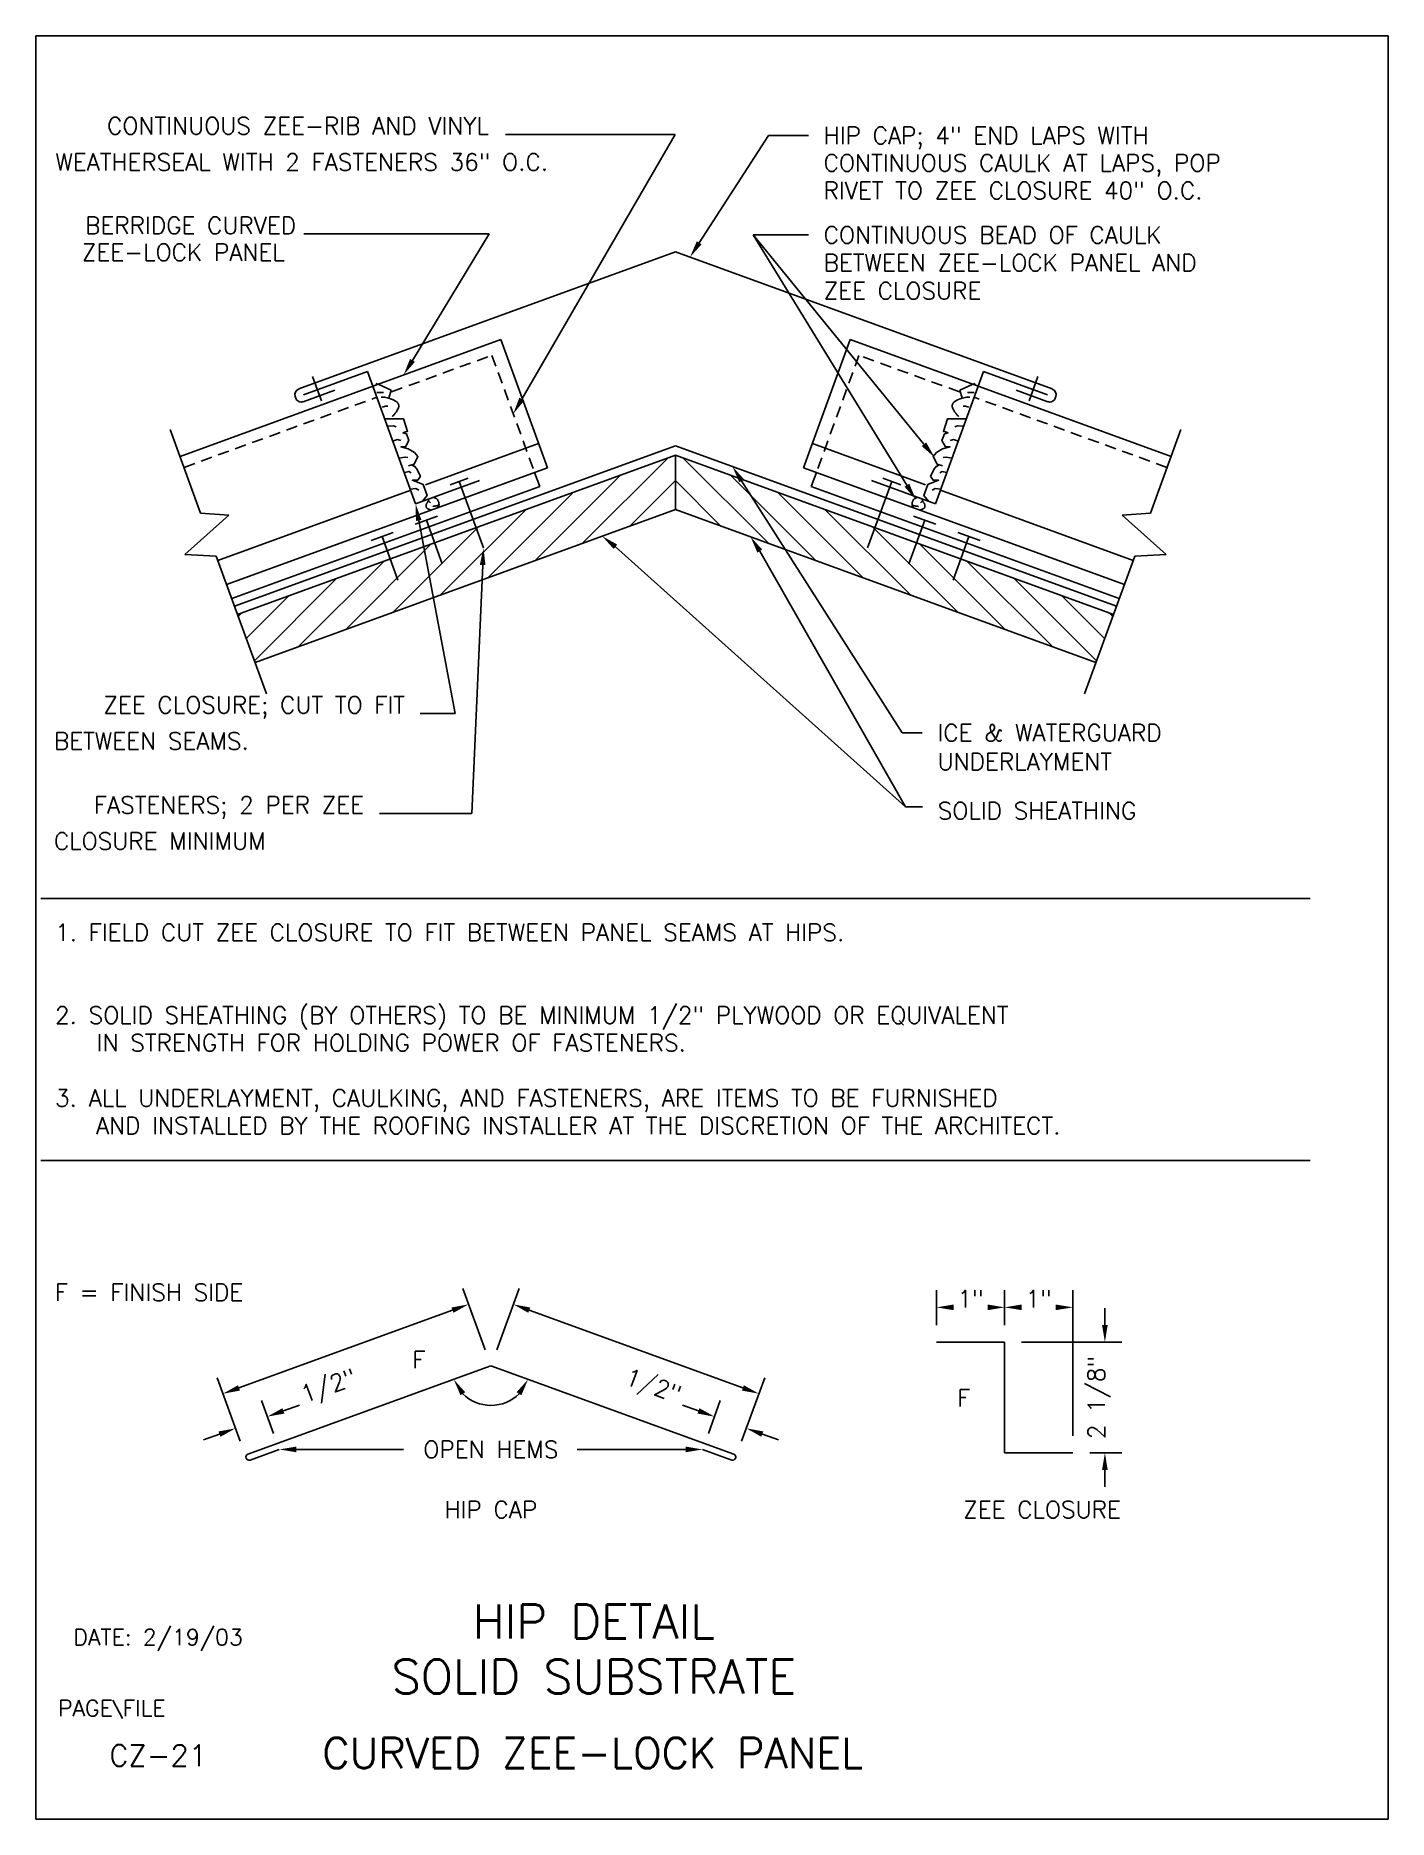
# Model space of a CAD drawing. Extents: x 0 to 19.9, y 0 to 26.2.
import ezdxf
from ezdxf.enums import TextEntityAlignment as Align

# ---------------------------------------------------------------- set-up
doc = ezdxf.new("R2010")
doc.units = 0
doc.header["$LTSCALE"] = 0.333325
doc.header["$MEASUREMENT"] = 0
doc.linetypes.add('HIDDENX2', pattern=[0.75, 0.5, -0.25])
doc.layers.get('0').update_dxf_attribs({"linetype": 'CONTINUOUS'})
for name, color, linetype in [('BORDER', 7, 'CONTINUOUS'), ('CMP-FLSH', 7, 'CONTINUOUS'), ('DIM-TXT', 7, 'CONTINUOUS'), ('STCTR', 7, 'CONTINUOUS')]:
    doc.layers.add(name, color=color, linetype=linetype)
doc.styles.add('ROMANS', font='romans', dxfattribs={"height": 0.25})

# ---------------------------------------------------------------- blocks, each defined once
blk = doc.blocks.new('*X0')
at = {"color": 0, "linetype": 'CONTINUOUS'}
for p, q in [((8.562, 18.726), (9.817, 19.981)), ((7.867, 18.473), (9.122, 19.728)), ((9.257, 18.979), (9.925, 19.648)), ((7.172, 18.221), (8.427, 19.475)), ((6.477, 17.968), (7.732, 19.223)), ((5.782, 17.715), (7.037, 18.97)), ((5.088, 17.462), (6.342, 18.717)), ((4.393, 17.209), (5.648, 18.464)), ((3.745, 17.003), (4.953, 18.211)), ((3.627, 17.327), (4.258, 17.958)), ((3.509, 17.651), (3.563, 17.705))]:
    blk.add_line(p, q, dxfattribs=at)

msp = doc.modelspace()

# ---------------------------------------------------------------- linework, layer by layer
at = {"color": 5, "linetype": 'CONTINUOUS'}
for p, q in [((0, 0), (0, 26.175)), ((0, 26.175), (19.85, 26.175)), ((19.85, 26.175), (19.85, 0)), ((19.85, 0), (0, 0))]:
    msp.add_line(p, q, dxfattribs=at)
at = {"layer": 'BORDER', "color": 5}
for p, q in [((0.078, 13.515), (18.701, 13.515)), ((0.078, 9.669), (18.701, 9.669))]:
    msp.add_line(p, q, dxfattribs=at)
at = {"layer": 'CMP-FLSH', "color": 1, "linetype": 'CONTINUOUS'}
for p, q in [((3.86, 20.99), (9.389, 23.002)), ((14.919, 20.99), (9.389, 23.002)), ((6.825, 21.715), (2.118, 20.001)), ((7.509, 19.835), (6.825, 21.715)), ((11.27, 19.835), (11.954, 21.715)), ((11.954, 21.715), (16.661, 20.001)), ((4.869, 21.247), (3.929, 20.905)), ((4.869, 21.247), (5.575, 19.306)), ((13.91, 21.247), (13.204, 19.306)), ((13.91, 21.247), (14.85, 20.905)), ((4.391, 20.973), (3.927, 20.804)), ((14.388, 20.973), (14.851, 20.804)), ((3.817, 20.856), (3.809, 20.88)), ((14.962, 20.856), (14.97, 20.88)), ((5.72, 19.583), (7.38, 20.188)), ((13.059, 19.583), (11.398, 20.188)), ((2.802, 18.122), (7.509, 19.835)), ((6.515, 19.648), (5.575, 19.306)), ((7.321, 19.767), (7.397, 19.559)), ((15.977, 18.122), (11.27, 19.835)), ((11.457, 19.767), (11.382, 19.559)), ((12.264, 19.648), (13.204, 19.306)), ((5.503, 19.504), (2.674, 18.475)), ((7.397, 19.559), (2.878, 17.914)), ((11.382, 19.559), (15.901, 17.914)), ((13.276, 19.504), (16.105, 18.475)), ((13.219, 7.003), (14.219, 7.003)), ((14.219, 7.003), (14.219, 5.378)), ((6.681, 6.655), (3.115, 5.357)), ((6.681, 6.655), (10.246, 5.357)), ((3.089, 5.301), (3.09, 5.298)), ((3.146, 5.272), (3.575, 5.428)), ((10.215, 5.272), (9.787, 5.428)), ((10.272, 5.301), (10.271, 5.298)), ((14.219, 5.378), (15.219, 5.378))]:
    msp.add_line(p, q, dxfattribs=at)
at = {"layer": 'CMP-FLSH', "color": 9, "linetype": 'HIDDENX2'}
for p, q in [((5.224, 20.948), (6.696, 21.484)), ((6.696, 21.484), (7.321, 19.767)), ((12.082, 21.484), (11.457, 19.767)), ((13.555, 20.948), (12.082, 21.484)), ((2.177, 19.839), (5.006, 20.869)), ((16.602, 19.839), (13.773, 20.869))]:
    msp.add_line(p, q, dxfattribs=at)
at = {"layer": 'CMP-FLSH', "color": 14, "linetype": 'CONTINUOUS'}
msp.add_line((4.869, 21.247), (4.976, 20.951), dxfattribs=at)
at = {"layer": 'CMP-FLSH', "color": 6, "linetype": 'CONTINUOUS'}
for p, q in [((4.194, 20.816), (4.064, 21.173)), ((5.038, 21.054), (4.99, 21.071)), ((5.216, 20.971), (5.038, 21.054)), ((5.184, 20.854), (5.216, 20.971)), ((13.563, 20.971), (13.741, 21.054)), ((13.595, 20.854), (13.563, 20.971)), ((13.741, 21.054), (13.789, 21.071)), ((14.579, 20.816), (14.709, 21.173)), ((5.006, 20.937), (5.07, 20.937)), ((5.07, 20.937), (5.103, 20.937)), ((5.087, 20.721), (5.135, 20.738)), ((5.135, 20.738), (5.167, 20.738)), ((13.644, 20.738), (13.611, 20.738)), ((13.692, 20.721), (13.644, 20.738)), ((13.708, 20.937), (13.676, 20.937)), ((13.773, 20.937), (13.708, 20.937)), ((2.918, 17.802), (9.389, 20.157)), ((5.427, 20.359), (5.386, 20.346)), ((5.444, 20.333), (5.386, 20.346)), ((15.86, 17.802), (9.389, 20.157)), ((13.335, 20.333), (13.393, 20.346)), ((13.352, 20.359), (13.393, 20.346)), ((5.552, 19.889), (5.473, 19.864)), ((5.56, 19.855), (5.519, 19.877)), ((6.084, 19.584), (6.348, 19.68)), ((6.216, 19.632), (6.571, 18.657)), ((12.563, 19.632), (12.208, 18.657)), ((12.695, 19.584), (12.431, 19.68)), ((13.219, 19.855), (13.26, 19.877)), ((13.227, 19.889), (13.306, 19.864)), ((5.896, 19.122), (5.571, 19.004)), ((5.765, 19.347), (5.796, 19.321)), ((12.883, 19.122), (13.208, 19.004)), ((13.014, 19.347), (12.983, 19.321)), ((5.246, 18.886), (4.921, 18.768)), ((5.733, 19.063), (5.966, 18.423)), ((13.046, 19.063), (12.813, 18.423)), ((13.533, 18.886), (13.858, 18.768)), ((5.083, 18.827), (5.316, 18.187)), ((13.696, 18.827), (13.463, 18.187))]:
    msp.add_line(p, q, dxfattribs=at)
for points in [[(5.232, 20.588, 0), (5.237, 20.592, 0), (5.243, 20.597, 0), (5.249, 20.602, 0), (5.255, 20.608, 0), (5.261, 20.614, 0), (5.267, 20.621, 0), (5.272, 20.627, 0), (5.277, 20.633, 0), (5.281, 20.638, 0), (5.287, 20.646, 0), (5.293, 20.656, 0), (5.3, 20.668, 0), (5.307, 20.68, 0), (5.314, 20.692, 0), (5.319, 20.705, 0), (5.324, 20.717, 0), (5.328, 20.728, 0), (5.329, 20.738, 0), (5.329, 20.743, 0), (5.329, 20.748, 0), (5.327, 20.754, 0), (5.326, 20.761, 0), (5.324, 20.767, 0), (5.321, 20.773, 0), (5.319, 20.779, 0), (5.316, 20.784, 0), (5.313, 20.788, 0), (5.299, 20.8, 0), (5.28, 20.813, 0), (5.258, 20.824, 0), (5.235, 20.835, 0), (5.209, 20.845, 0), (5.184, 20.853, 0), (5.16, 20.861, 0), (5.138, 20.867, 0), (5.119, 20.871, 0), (5.114, 20.872, 0), (5.108, 20.872, 0), (5.101, 20.872, 0), (5.094, 20.872, 0), (5.087, 20.872, 0), (5.08, 20.871, 0), (5.075, 20.871, 0), (5.072, 20.871, 0), (5.07, 20.871, 0)], [(13.547, 20.588, 0), (13.542, 20.592, 0), (13.536, 20.597, 0), (13.53, 20.602, 0), (13.524, 20.608, 0), (13.518, 20.614, 0), (13.512, 20.621, 0), (13.507, 20.627, 0), (13.502, 20.633, 0), (13.498, 20.638, 0), (13.492, 20.646, 0), (13.486, 20.656, 0), (13.479, 20.668, 0), (13.472, 20.68, 0), (13.465, 20.692, 0), (13.459, 20.705, 0), (13.455, 20.717, 0), (13.451, 20.728, 0), (13.449, 20.738, 0), (13.449, 20.743, 0), (13.45, 20.748, 0), (13.451, 20.754, 0), (13.453, 20.761, 0), (13.455, 20.767, 0), (13.457, 20.773, 0), (13.46, 20.779, 0), (13.463, 20.784, 0), (13.466, 20.788, 0), (13.48, 20.8, 0), (13.499, 20.813, 0), (13.52, 20.824, 0), (13.544, 20.835, 0), (13.569, 20.845, 0), (13.594, 20.853, 0), (13.619, 20.861, 0), (13.641, 20.867, 0), (13.66, 20.871, 0), (13.665, 20.872, 0), (13.671, 20.872, 0), (13.678, 20.872, 0), (13.685, 20.872, 0), (13.692, 20.872, 0), (13.698, 20.871, 0), (13.704, 20.871, 0), (13.707, 20.871, 0), (13.708, 20.871, 0)], [(5.427, 20.359, 0), (5.458, 20.367, 0), (5.399, 20.551, 0), (5.12, 20.551, 0)], [(5.17, 20.444, 0), (5.253, 20.449, 0), (5.29, 20.436, 0)], [(13.352, 20.359, 0), (13.32, 20.367, 0), (13.38, 20.551, 0), (13.659, 20.551, 0)], [(13.609, 20.444, 0), (13.526, 20.449, 0), (13.488, 20.436, 0)], [(5.249, 20.231, 0), (5.311, 20.248, 0), (5.357, 20.235, 0)], [(5.552, 19.889, 0), (5.608, 19.998, 0), (5.558, 20.06, 0), (5.468, 20.111, 0), (5.359, 20.142, 0), (5.429, 20.142, 0), (5.478, 20.234, 0), (5.444, 20.333, 0)], [(13.227, 19.889, 0), (13.171, 19.998, 0), (13.221, 20.06, 0), (13.31, 20.111, 0), (13.42, 20.142, 0), (13.35, 20.142, 0), (13.3, 20.234, 0), (13.335, 20.333, 0)], [(13.53, 20.231, 0), (13.468, 20.248, 0), (13.422, 20.235, 0)], [(5.336, 19.975, 0), (5.419, 19.992, 0), (5.46, 19.983, 0)], [(13.443, 19.975, 0), (13.36, 19.992, 0), (13.318, 19.983, 0)], [(5.415, 19.766, 0), (5.477, 19.778, 0), (5.51, 19.761, 0)], [(5.677, 19.343, 0), (5.747, 19.425, 0), (5.687, 19.589, 0), (5.528, 19.65, 0), (5.608, 19.65, 0), (5.647, 19.711, 0), (5.588, 19.824, 0), (5.556, 19.864, 0)], [(13.101, 19.343, 0), (13.032, 19.425, 0), (13.091, 19.589, 0), (13.251, 19.65, 0), (13.171, 19.65, 0), (13.131, 19.711, 0), (13.191, 19.824, 0), (13.223, 19.864, 0)], [(13.364, 19.766, 0), (13.302, 19.778, 0), (13.269, 19.761, 0)], [(5.502, 19.522, 0), (5.577, 19.531, 0), (5.622, 19.505, 0)], [(5.775, 19.378, 0), (5.774, 19.375, 0), (5.773, 19.371, 0), (5.771, 19.366, 0), (5.769, 19.362, 0), (5.767, 19.357, 0), (5.765, 19.353, 0), (5.763, 19.349, 0), (5.762, 19.345, 0), (5.76, 19.341, 0), (5.757, 19.337, 0), (5.754, 19.331, 0), (5.75, 19.325, 0), (5.746, 19.319, 0), (5.741, 19.313, 0), (5.737, 19.306, 0), (5.734, 19.3, 0), (5.731, 19.294, 0), (5.73, 19.289, 0), (5.729, 19.285, 0), (5.729, 19.281, 0), (5.729, 19.276, 0), (5.729, 19.271, 0), (5.73, 19.265, 0), (5.73, 19.26, 0), (5.732, 19.255, 0), (5.733, 19.251, 0), (5.735, 19.247, 0), (5.737, 19.245, 0), (5.739, 19.242, 0), (5.743, 19.239, 0), (5.747, 19.237, 0), (5.751, 19.234, 0), (5.755, 19.232, 0), (5.758, 19.23, 0), (5.762, 19.228, 0), (5.765, 19.227, 0), (5.77, 19.225, 0), (5.775, 19.222, 0), (5.782, 19.22, 0), (5.789, 19.218, 0), (5.795, 19.216, 0), (5.801, 19.214, 0), (5.806, 19.212, 0), (5.81, 19.211, 0), (5.811, 19.211, 0)], [(5.841, 19.394, 0), (5.846, 19.393, 0), (5.851, 19.393, 0), (5.856, 19.391, 0), (5.862, 19.39, 0), (5.868, 19.388, 0), (5.874, 19.385, 0), (5.879, 19.383, 0), (5.883, 19.381, 0), (5.887, 19.378, 0), (5.89, 19.375, 0), (5.893, 19.371, 0), (5.897, 19.366, 0), (5.9, 19.361, 0), (5.903, 19.356, 0), (5.906, 19.35, 0), (5.908, 19.345, 0), (5.91, 19.34, 0), (5.912, 19.336, 0), (5.913, 19.334, 0), (5.914, 19.332, 0), (5.914, 19.33, 0), (5.915, 19.327, 0), (5.916, 19.325, 0), (5.916, 19.322, 0), (5.917, 19.32, 0), (5.917, 19.317, 0), (5.917, 19.315, 0), (5.918, 19.312, 0), (5.918, 19.308, 0), (5.918, 19.304, 0), (5.919, 19.299, 0), (5.919, 19.295, 0), (5.919, 19.29, 0), (5.919, 19.286, 0), (5.918, 19.282, 0), (5.917, 19.279, 0), (5.916, 19.276, 0), (5.915, 19.274, 0), (5.912, 19.271, 0), (5.91, 19.268, 0), (5.908, 19.265, 0), (5.906, 19.262, 0), (5.904, 19.26, 0), (5.903, 19.258, 0), (5.902, 19.258, 0)], [(12.938, 19.394, 0), (12.933, 19.393, 0), (12.928, 19.393, 0), (12.922, 19.391, 0), (12.917, 19.39, 0), (12.911, 19.388, 0), (12.905, 19.385, 0), (12.9, 19.383, 0), (12.896, 19.381, 0), (12.892, 19.378, 0), (12.889, 19.375, 0), (12.885, 19.371, 0), (12.882, 19.366, 0), (12.879, 19.361, 0), (12.876, 19.356, 0), (12.873, 19.35, 0), (12.871, 19.345, 0), (12.868, 19.34, 0), (12.867, 19.336, 0), (12.866, 19.334, 0), (12.865, 19.332, 0), (12.864, 19.33, 0), (12.864, 19.327, 0), (12.863, 19.325, 0), (12.863, 19.322, 0), (12.862, 19.32, 0), (12.862, 19.317, 0), (12.861, 19.315, 0), (12.861, 19.312, 0), (12.861, 19.308, 0), (12.86, 19.304, 0), (12.86, 19.299, 0), (12.86, 19.295, 0), (12.86, 19.29, 0), (12.86, 19.286, 0), (12.861, 19.282, 0), (12.861, 19.279, 0), (12.862, 19.276, 0), (12.864, 19.274, 0), (12.866, 19.271, 0), (12.869, 19.268, 0), (12.871, 19.265, 0), (12.873, 19.262, 0), (12.875, 19.26, 0), (12.876, 19.258, 0), (12.877, 19.258, 0)], [(13.004, 19.378, 0), (13.005, 19.375, 0), (13.006, 19.371, 0), (13.008, 19.366, 0), (13.01, 19.362, 0), (13.012, 19.357, 0), (13.014, 19.353, 0), (13.015, 19.349, 0), (13.017, 19.345, 0), (13.019, 19.341, 0), (13.021, 19.337, 0), (13.025, 19.331, 0), (13.029, 19.325, 0), (13.033, 19.319, 0), (13.037, 19.313, 0), (13.041, 19.306, 0), (13.045, 19.3, 0), (13.048, 19.294, 0), (13.049, 19.289, 0), (13.05, 19.285, 0), (13.05, 19.281, 0), (13.05, 19.276, 0), (13.05, 19.271, 0), (13.049, 19.265, 0), (13.048, 19.26, 0), (13.047, 19.255, 0), (13.046, 19.251, 0), (13.044, 19.247, 0), (13.042, 19.245, 0), (13.039, 19.242, 0), (13.036, 19.239, 0), (13.032, 19.237, 0), (13.028, 19.234, 0), (13.024, 19.232, 0), (13.02, 19.23, 0), (13.017, 19.228, 0), (13.014, 19.227, 0), (13.009, 19.225, 0), (13.004, 19.222, 0), (12.997, 19.22, 0), (12.99, 19.218, 0), (12.983, 19.216, 0), (12.977, 19.214, 0), (12.973, 19.212, 0), (12.969, 19.211, 0), (12.968, 19.211, 0)], [(13.277, 19.522, 0), (13.202, 19.531, 0), (13.157, 19.505, 0)], [(5.811, 19.211, 0), (5.811, 19.211, 0), (5.811, 19.211, 0), (5.811, 19.211, 0), (5.811, 19.211, 0), (5.811, 19.211, 0), (5.811, 19.211, 0), (5.811, 19.211, 0), (5.811, 19.211, 0), (5.811, 19.211, 0)], [(5.877, 19.274, 0), (5.872, 19.273, 0), (5.865, 19.272, 0), (5.858, 19.271, 0), (5.85, 19.27, 0), (5.843, 19.27, 0), (5.836, 19.269, 0), (5.831, 19.269, 0), (5.827, 19.268, 0), (5.826, 19.268, 0)], [(5.917, 19.289, 0), (5.914, 19.287, 0), (5.91, 19.285, 0), (5.905, 19.283, 0), (5.9, 19.281, 0), (5.895, 19.279, 0), (5.89, 19.278, 0), (5.885, 19.276, 0), (5.881, 19.275, 0), (5.877, 19.274, 0)], [(12.861, 19.289, 0), (12.865, 19.287, 0), (12.869, 19.285, 0), (12.874, 19.283, 0), (12.879, 19.281, 0), (12.884, 19.279, 0), (12.889, 19.278, 0), (12.894, 19.276, 0), (12.898, 19.275, 0), (12.902, 19.274, 0)], [(12.902, 19.274, 0), (12.907, 19.273, 0), (12.913, 19.272, 0), (12.921, 19.271, 0), (12.928, 19.27, 0), (12.936, 19.27, 0), (12.942, 19.269, 0), (12.948, 19.269, 0), (12.951, 19.268, 0), (12.953, 19.268, 0)], [(12.968, 19.211, 0), (12.968, 19.211, 0), (12.968, 19.211, 0), (12.968, 19.211, 0), (12.968, 19.211, 0), (12.968, 19.211, 0), (12.968, 19.211, 0), (12.968, 19.211, 0), (12.968, 19.211, 0), (12.968, 19.211, 0)]]:
    msp.add_polyline3d(points, dxfattribs=at)
at = {"layer": 'CMP-FLSH', "color": 1, "linetype": 'CONTINUOUS'}
for centre, radius, start, end in [((3.889, 20.909), 0.086, 110.0023, 199.9983), ((14.889, 20.909), 0.086, 340.0017, 69.9977), ((3.898, 20.885), 0.086, 199.9993, 290.0006), ((14.881, 20.885), 0.086, 249.9994, 340.0007), ((3.13, 5.316), 0.044, 109.9981, 200.0004), ((3.131, 5.314), 0.044, 199.9991, 290.0018), ((10.23, 5.314), 0.044, 249.9982, 340.0009), ((10.231, 5.316), 0.044, 339.9996, 70.0019)]:
    msp.add_arc(centre, radius, start, end, dxfattribs=at)
at = {"layer": 'DIM-TXT', "color": 3, "linetype": 'CONTINUOUS'}
for p, q in [((9.386, 24.727), (6.895, 24.727)), ((7.134, 20.842), (9.386, 24.727)), ((9.737, 23.135), (10.753, 24.71)), ((10.753, 24.71), (11.339, 24.71)), ((6.657, 23.265), (3.937, 23.265)), ((5.529, 21.409), (6.657, 23.265)), ((10.53, 23.251), (11.339, 23.251)), ((13.036, 20.178), (10.53, 23.251)), ((12.786, 19.579), (10.53, 23.251)), ((10.36, 19.642), (12.714, 15.945)), ((5.622, 19.061), (6.158, 16.229)), ((8.508, 18.675), (12.763, 14.857)), ((10.626, 18.611), (12.763, 14.857)), ((6.56, 18.407), (6.4, 14.76)), ((6.158, 16.229), (5.644, 16.229)), ((12.714, 15.945), (13.01, 15.945)), ((6.4, 14.76), (5.044, 14.76)), ((12.763, 14.857), (13.013, 14.857)), ((6.595, 6.89), (6.267, 7.792)), ((6.766, 6.89), (7.095, 7.792)), ((13.219, 7.253), (13.219, 7.763)), ((14.219, 7.253), (14.219, 7.763)), ((15.219, 5.628), (15.219, 7.763)), ((6.117, 7.472), (2.983, 6.331)), ((7.244, 7.472), (10.378, 6.331)), ((15.691, 7.253), (15.691, 7.503)), ((14.469, 7.003), (15.941, 7.003)), ((3.001, 5.551), (2.662, 6.481)), ((10.36, 5.551), (10.699, 6.481)), ((3.489, 5.663), (3.314, 6.144)), ((3.635, 5.994), (3.87, 6.08)), ((9.726, 5.994), (9.492, 6.08)), ((9.872, 5.663), (10.047, 6.144)), ((2.698, 5.653), (2.463, 5.567)), ((10.664, 5.653), (10.899, 5.567)), ((3.825, 5.428), (5.396, 5.428)), ((9.537, 5.428), (7.945, 5.428)), ((15.469, 5.378), (15.941, 5.378)), ((15.691, 5.128), (15.691, 4.878))]:
    msp.add_line(p, q, dxfattribs=at)
msp.add_arc((6.681, 6.655), 0.581, 224.8566, 315.1434, dxfattribs=at)
for points in [[(9.772, 23.113), (9.702, 23.158), (9.602, 22.925)], [(5.565, 21.388), (5.494, 21.431), (5.399, 21.196)], [(7.17, 20.821), (7.098, 20.863), (7.009, 20.626)], [(10.325, 19.62), (10.395, 19.665), (10.225, 19.853)], [(5.581, 19.053), (5.662, 19.068), (5.575, 19.306)], [(6.518, 18.409), (6.601, 18.405), (6.571, 18.657)], [(8.482, 18.642), (8.534, 18.707), (8.313, 18.831)], [(10.591, 18.589), (10.661, 18.634), (10.491, 18.822)], [(6.103, 7.511), (6.131, 7.433), (6.352, 7.557)], [(7.258, 7.511), (7.23, 7.433), (7.009, 7.557)], [(13.469, 7.555), (13.469, 7.472), (13.219, 7.513)], [(13.969, 7.555), (13.969, 7.472), (14.219, 7.513)], [(14.469, 7.555), (14.469, 7.472), (14.219, 7.513)], [(14.969, 7.555), (14.969, 7.472), (15.219, 7.513)], [(15.649, 7.253), (15.732, 7.253), (15.691, 7.003)], [(2.969, 6.37), (2.997, 6.292), (2.748, 6.246)], [(6.234, 6.223), (6.304, 6.268), (6.135, 6.456)], [(7.057, 6.268), (7.128, 6.223), (7.226, 6.456)], [(10.393, 6.37), (10.364, 6.292), (10.613, 6.246)], [(3.621, 6.033), (3.649, 5.955), (3.4, 5.909)], [(9.741, 6.033), (9.712, 5.955), (9.961, 5.909)], [(2.683, 5.692), (2.712, 5.614), (2.933, 5.738)], [(10.678, 5.692), (10.649, 5.614), (10.429, 5.738)], [(3.825, 5.386), (3.825, 5.47), (3.575, 5.428)], [(9.537, 5.47), (9.537, 5.386), (9.787, 5.428)], [(15.649, 5.128), (15.732, 5.128), (15.691, 5.378)]]:
    msp.add_solid(points, dxfattribs=at)
at = {"layer": 'DIM-TXT', "color": 3, "linetype": 'CONTINUOUS', "extrusion": (0, 0, -1)}
for points in [[(-13.068, 20.205), (-13.194, 19.985), (-13.003, 20.152)], [(-12.821, 19.6), (-12.916, 19.366), (-12.75, 19.557)]]:
    msp.add_solid(points, dxfattribs=at)
at = {"layer": 'STCTR', "color": 2, "linetype": 'CONTINUOUS'}
for p, q in [((2.421, 19.169), (1.975, 20.394)), ((16.358, 19.169), (16.804, 20.394)), ((2.834, 19.137), (2.187, 18.561)), ((2.421, 19.169), (2.834, 19.137)), ((16.358, 19.169), (15.945, 19.137)), ((15.945, 19.137), (16.591, 18.561)), ((2.187, 18.561), (2.65, 18.539)), ((2.65, 18.539), (3.386, 16.517)), ((16.129, 18.539), (15.393, 16.517)), ((16.591, 18.561), (16.129, 18.539))]:
    msp.add_line(p, q, dxfattribs=at)
at = {"layer": 'STCTR', "color": 4, "linetype": 'CONTINUOUS'}
for p, q in [((2.962, 17.681), (9.389, 20.021)), ((15.817, 17.681), (9.389, 20.021)), ((9.389, 20.021), (9.389, 19.223)), ((3.219, 16.977), (9.389, 19.223)), ((15.56, 16.977), (9.389, 19.223))]:
    msp.add_line(p, q, dxfattribs=at)

# ---------------------------------------------------------------- block references
msp.add_blockref('*X0', (-0.536, 0), dxfattribs=at)
at = {"layer": 'STCTR', "color": 4, "linetype": 'CONTINUOUS', "xscale": -1}
msp.add_blockref('*X0', (19.314, 0), dxfattribs=at)

# ---------------------------------------------------------------- texts
at = {"layer": 'BORDER', "color": 3, "linetype": 'CONTINUOUS', "style": 'ROMANS'}
for s, p in [('HIP DETAIL', (8.191, 2.655)), ('SOLID SUBSTRATE', (8.191, 1.845))]:
    msp.add_text(s, height=0.5, dxfattribs=at).set_placement(p, align=Align.CENTER)
msp.add_text('DATE: 2/19/03', height=0.23775, dxfattribs=at).set_placement((1.797, 2.656), align=Align.MIDDLE)
msp.add_text('PAGE\\FILE', height=0.2377, dxfattribs=at).set_placement((0.328, 1.512))
at = {"layer": 'BORDER', "color": 2, "linetype": 'CONTINUOUS', "style": 'ROMANS'}
msp.add_text('CZ-21', height=0.3125, dxfattribs=at).set_placement((1.797, 0.938), align=Align.MIDDLE)
at = {"layer": 'BORDER', "color": 5, "style": 'ROMANS'}
msp.add_text('CURVED ZEE-LOCK PANEL', height=0.44517, dxfattribs=at).set_placement((8.176, 0.973), align=Align.MIDDLE)
at = {"layer": 'DIM-TXT', "color": 3, "linetype": 'CONTINUOUS', "style": 'ROMANS'}
for s, p in [('CONTINUOUS ZEE-RIB AND VINYL', (6.652, 24.727)), ('BERRIDGE CURVED ', (3.994, 23.265)), ('ZEE-LOCK PANEL', (3.656, 22.871)), ('ZEE CLOSURE; CUT TO FIT', (5.419, 16.229)), ('FASTENERS; 2 PER ZEE', (4.819, 14.76))]:
    msp.add_text(s, height=0.25, dxfattribs=at).set_placement(p, align=Align.RIGHT)
for s, p in [('HIP CAP; 4" END LAPS WITH', (11.564, 24.585)), ('WEATHERSEAL WITH 2 FASTENERS 36" O.C. ', (0.288, 24.195)), ('CONTINUOUS CAULK AT LAPS, POP', (11.563, 24.183)), ('RIVET TO ZEE CLOSURE 40" O.C.', (11.563, 23.778)), ('BETWEEN ZEE-LOCK PANEL AND', (11.563, 22.717)), ('ZEE CLOSURE', (11.563, 22.306)), ('BETWEEN SEAMS. ', (0.268, 15.699)), ('SOLID SHEATHING', (13.238, 14.676)), ('CLOSURE MINIMUM', (0.268, 14.23)), ('1. FIELD CUT ZEE CLOSURE TO FIT BETWEEN PANEL SEAMS AT HIPS. ', (0.284, 12.89)), ('2. SOLID SHEATHING (BY OTHERS) TO BE MINIMUM 1/2" PLYWOOD OR EQUIVALENT', (0.284, 11.676)), ('IN STRENGTH FOR HOLDING POWER OF FASTENERS.', (0.896, 11.271)), ('3. ALL UNDERLAYMENT, CAULKING, AND FASTENERS, ARE ITEMS TO BE FURNISHED', (0.284, 10.461)), ('AND INSTALLED BY THE ROOFING INSTALLER AT THE DISCRETION OF THE ARCHITECT.', (0.885, 10.056)), ('F = FINISH SIDE', (0.282, 7.609)), ('F', (5.528, 6.619)), ('F', (13.523, 6.057))]:
    msp.add_text(s, height=0.25, dxfattribs=at).set_placement(p)
for s, p in [('CONTINUOUS BEAD OF CAULK', (11.564, 23.126)), ('ICE & WATERGUARD ', (13.235, 15.82)), ('UNDERLAYMENT', (13.235, 15.397))]:
    msp.add_text(s, height=0.25, rotation=360, dxfattribs=at).set_placement(p)
for p in [(13.719, 7.513), (14.719, 7.513)]:
    msp.add_text('1"', height=0.25, dxfattribs=at).set_placement(p, align=Align.CENTER)
for s, rotation, p in [('1/2"', 20, (4.338, 6.25)), ('1/2"', 340, (9.023, 6.25)), ('2 1/8"', 90, (15.691, 6.19))]:
    msp.add_text(s, height=0.25, rotation=rotation, dxfattribs=at).set_placement(p, align=Align.CENTER)
msp.add_text('OPEN HEMS', height=0.25, dxfattribs=at).set_placement((6.681, 5.428), align=Align.MIDDLE)
at = {"layer": 'DIM-TXT', "color": 4, "linetype": 'CONTINUOUS', "style": 'ROMANS'}
for s, p in [('HIP CAP', (6.681, 4.42)), ('ZEE CLOSURE', (14.768, 4.42))]:
    msp.add_text(s, height=0.25, dxfattribs=at).set_placement(p, align=Align.CENTER)

doc.saveas('drawing.dxf')
